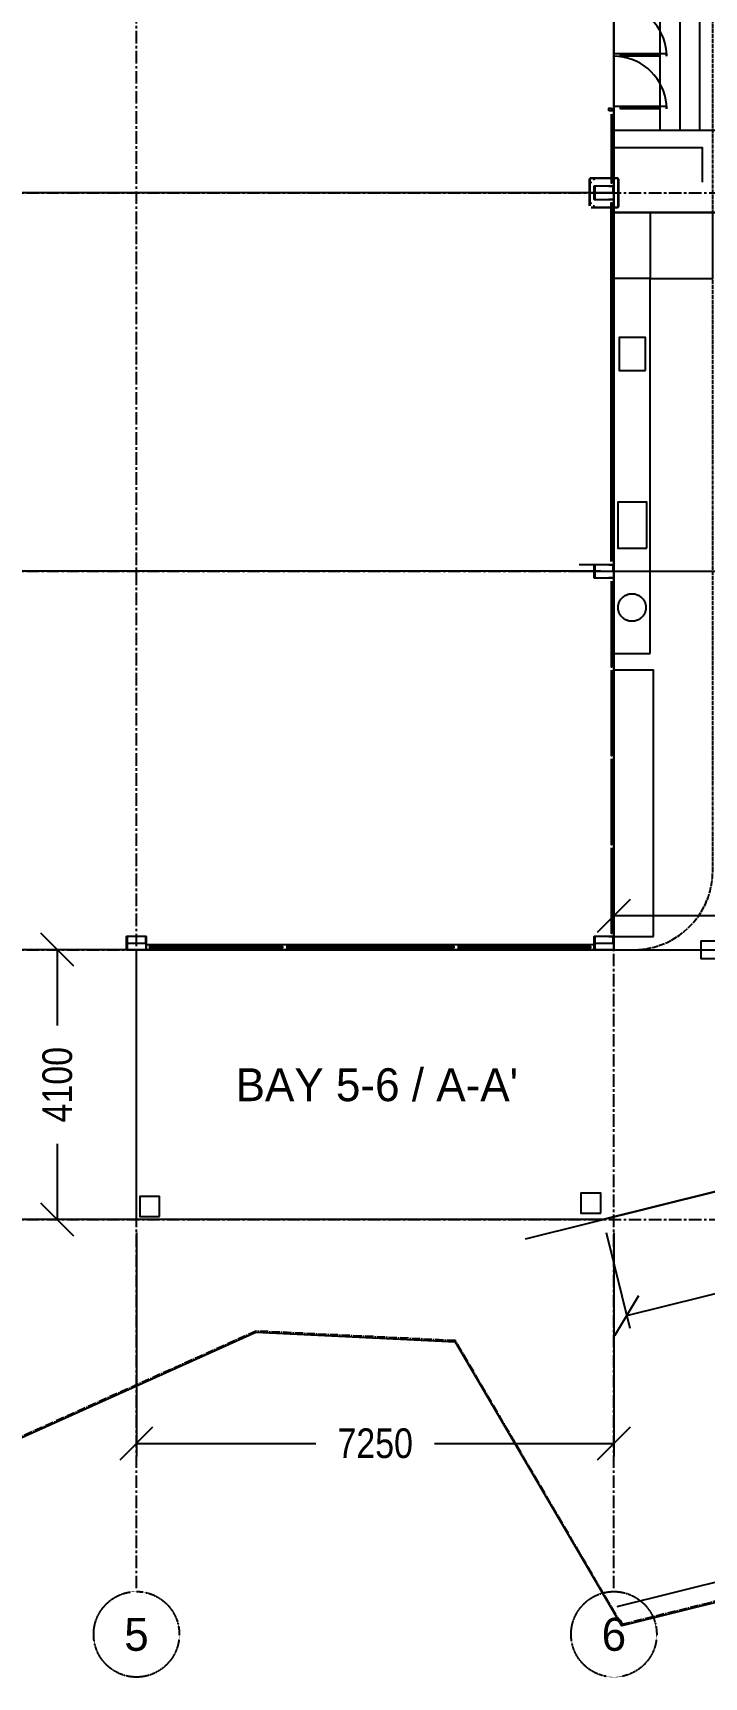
# Model space of a CAD drawing. Header units: millimetres. Extents: x -74219 to 26724, y -11313 to 45223.
# Drawn here: x -8823 to 1370, y -6950 to 18030 of the extents above; entities that cross this region are included whole.
import ezdxf
from ezdxf.enums import TextEntityAlignment as Align

# ---------------------------------------------------------------- set-up
doc = ezdxf.new("R2010")
doc.units = ezdxf.units.MM
for name, pattern in [('CENTER', [5.08, 3.175, -0.635, 0.635, -0.635]), ('DASHDOT', [3.556, 2.54, -0.508, 0, -0.508]), ('DASHED', [1.524, 1.27, -0.254])]:
    doc.linetypes.add(name, pattern=pattern)
for name, color, linetype in [('SMK-ABOVE', 5, 'DASHED'), ('SMK-BLDG', 7, 'CONTINUOUS'), ('SMK-CONTEXT', 8, 'CONTINUOUS'), ('SMK-DIMS', 7, 'CONTINUOUS'), ('SMK-DOOR', 7, 'CONTINUOUS'), ('SMK-EXIST', 30, 'CONTINUOUS'), ('SMK-GLAZ', 5, 'CONTINUOUS'), ('SMK-GRID', 8, 'CENTER'), ('SMK-LOT', 1, 'DASHDOT'), ('SMK-R12-BAR', 40, 'Continuous'), ('SMK-R12-PHOTO', 5, 'Continuous'), ('SMK-R12-ROOF', 34, 'Continuous'), ('SMK-R12-SERV', 4, 'Continuous'), ('SMK-R12-STEPS', 8, 'Continuous'), ('SMK-STEPS', 30, 'CONTINUOUS'), ('SMK-TEXT', 7, 'CONTINUOUS'), ('SMK-ZONE', 3, 'CONTINUOUS')]:
    doc.layers.add(name, color=color, linetype=linetype)
doc.styles.add('OpenSansCondensed-Light', font='OpenSansCondensed-Light.ttf')
doc.dimstyles.new('SMK200', dxfattribs={"dimtxt": 450, "dimasz": 300, "dimexe": 200, "dimexo": 200, "dimgap": 100, "dimtad": 1, "dimdec": 0, "dimtsz": 250, "dimcen": 2.5, "dimazin": 3, "dimtfac": 1, "dimtmove": 0, "dimatfit": 3})

# ---------------------------------------------------------------- blocks, each defined once
blk = doc.blocks.new('_OBLIQUE')
at = {"color": 0, "linetype": 'BYBLOCK'}
blk.add_line((-0.5, -0.5), (0.5, 0.5), dxfattribs=at)
blk = doc.blocks.new('*D1')
for p, q in [((-200, 4100), (-10800, 4100)), ((-10600, 2950), (-10600, 4100)), ((-10600, 0), (-10600, 1150)), ((-200, 0), (-10800, 0))]:
    blk.add_line(p, q)
at = {"layer": 'Defpoints'}
for p in [(0, 4100), (-10600, 0), (0, 0)]:
    blk.add_point(p, dxfattribs=at)
at = {"layer": 'SMK-DIMS', "xscale": 500, "yscale": 500, "rotation": 90}
for p in [(-10600, 4100), (-10600, 0)]:
    blk.add_blockref('_OBLIQUE', p, dxfattribs=at)
at = {"layer": 'SMK-DIMS', "insert": (-10600, 2050), "char_height": 450, "attachment_point": 5, "rotation": 90, "style": 'OpenSansCondensed-Light'}
blk.add_mtext('4100', dxfattribs=at)
blk = doc.blocks.new('*D2')
for p, q in [((-200, 9850), (-10800, 9850)), ((-10600, 7875), (-10600, 9850)), ((-10600, 4100), (-10600, 6075)), ((-200, 4100), (-10800, 4100))]:
    blk.add_line(p, q)
at = {"layer": 'Defpoints'}
for p in [(0, 9850), (-10600, 4100), (0, 4100)]:
    blk.add_point(p, dxfattribs=at)
at = {"layer": 'SMK-DIMS', "xscale": 500, "yscale": 500, "rotation": 90}
for p in [(-10600, 9850), (-10600, 4100)]:
    blk.add_blockref('_OBLIQUE', p, dxfattribs=at)
at = {"layer": 'SMK-DIMS', "insert": (-10600, 6975), "char_height": 450, "attachment_point": 5, "rotation": 90, "style": 'OpenSansCondensed-Light'}
blk.add_mtext('5750', dxfattribs=at)
blk = doc.blocks.new('*D3')
for p, q in [((-200, 15600), (-10800, 15600)), ((-10600, 13625), (-10600, 15600)), ((-10600, 9850), (-10600, 11825)), ((-200, 9850), (-10800, 9850))]:
    blk.add_line(p, q)
at = {"layer": 'Defpoints'}
for p in [(0, 15600), (-10600, 9850), (0, 9850)]:
    blk.add_point(p, dxfattribs=at)
at = {"layer": 'SMK-DIMS', "xscale": 500, "yscale": 500, "rotation": 90}
for p in [(-10600, 15600), (-10600, 9850)]:
    blk.add_blockref('_OBLIQUE', p, dxfattribs=at)
at = {"layer": 'SMK-DIMS', "insert": (-10600, 12725), "char_height": 450, "attachment_point": 5, "rotation": 90, "style": 'OpenSansCondensed-Light'}
blk.add_mtext('5750', dxfattribs=at)
blk = doc.blocks.new('*D4')
for p, q in [((-200, 21350), (-10800, 21350)), ((-10600, 19375), (-10600, 21350)), ((-10600, 15600), (-10600, 17575)), ((-200, 15600), (-10800, 15600))]:
    blk.add_line(p, q)
at = {"layer": 'Defpoints'}
for p in [(0, 21350), (-10600, 15600), (0, 15600)]:
    blk.add_point(p, dxfattribs=at)
at = {"layer": 'SMK-DIMS', "xscale": 500, "yscale": 500, "rotation": 90}
for p in [(-10600, 21350), (-10600, 15600)]:
    blk.add_blockref('_OBLIQUE', p, dxfattribs=at)
at = {"layer": 'SMK-DIMS', "insert": (-10600, 18475), "char_height": 450, "attachment_point": 5, "rotation": 90, "style": 'OpenSansCondensed-Light'}
blk.add_mtext('5750', dxfattribs=at)
blk = doc.blocks.new('*D9')
for p, q in [((-200, 42340.2), (-12100, 42340.2)), ((-11900, 22295.1), (-11900, 42340.2)), ((-11900, 0), (-11900, 20045.1)), ((-200, 0), (-12100, 0))]:
    blk.add_line(p, q)
at = {"layer": 'Defpoints'}
for p in [(0, 42340.2), (-11900, 0), (0, 0)]:
    blk.add_point(p, dxfattribs=at)
at = {"layer": 'SMK-DIMS', "xscale": 500, "yscale": 500, "rotation": 90}
for p in [(-11900, 42340.2), (-11900, 0)]:
    blk.add_blockref('_OBLIQUE', p, dxfattribs=at)
at = {"layer": 'SMK-DIMS', "insert": (-11900, 21170.1), "char_height": 450, "attachment_point": 5, "rotation": 90, "style": 'OpenSansCondensed-Light'}
blk.add_mtext('42340', dxfattribs=at)
blk = doc.blocks.new('*D12')
for p, q in [((0, 4300), (0, 4820)), ((13389, 4300), (13389, 4820)), ((0, 4620), (5569.5, 4620)), ((7819.5, 4620), (13389, 4620))]:
    blk.add_line(p, q)
at = {"layer": 'Defpoints'}
for p in [(0, 4620), (0, 4100), (13389, 4100)]:
    blk.add_point(p, dxfattribs=at)
at = {"layer": 'SMK-DIMS', "xscale": 500, "yscale": 500}
for p in [(0, 4620), (13389, 4620)]:
    blk.add_blockref('_OBLIQUE', p, dxfattribs=at)
at = {"layer": 'SMK-DIMS', "insert": (6694.5, 4620), "char_height": 450, "attachment_point": 5, "style": 'OpenSansCondensed-Light'}
blk.add_mtext('13389', dxfattribs=at)
blk = doc.blocks.new('*D15')
for p, q in [((13507, 3195), (13869, 1739)), ((8099, 510), (13821, 1934)), ((-119, -194), (243, -1650)), ((195, -1456), (5916, -33))]:
    blk.add_line(p, q)
at = {"layer": 'Defpoints'}
for p in [(13459, 3389), (-168, 0), (195, -1456)]:
    blk.add_point(p, dxfattribs=at)
at = {"layer": 'SMK-DIMS', "xscale": 500, "yscale": 500, "rotation": 13.967659105858573}
for p in [(13821, 1934), (195, -1456)]:
    blk.add_blockref('_OBLIQUE', p, dxfattribs=at)
at = {"layer": 'SMK-DIMS', "insert": (7008, 239), "char_height": 450, "attachment_point": 5, "rotation": 13.9677, "style": 'OpenSansCondensed-Light'}
blk.add_mtext('14041', dxfattribs=at)
blk = doc.blocks.new('*D16')
for p, q in [((-7250, -200), (-7250, -3600)), ((0, -200), (0, -3600)), ((-7250, -3400), (-4525, -3400)), ((-2725, -3400), (0, -3400))]:
    blk.add_line(p, q)
at = {"layer": 'Defpoints'}
for p in [(-7250, 0), (0, 0), (-7250, -3400)]:
    blk.add_point(p, dxfattribs=at)
at = {"layer": 'SMK-DIMS', "xscale": 500, "yscale": 500}
for p in [(-7250, -3400), (0, -3400)]:
    blk.add_blockref('_OBLIQUE', p, dxfattribs=at)
at = {"layer": 'SMK-DIMS', "insert": (-3625, -3400), "char_height": 450, "attachment_point": 5, "style": 'OpenSansCondensed-Light'}
blk.add_mtext('7250', dxfattribs=at)
blk = doc.blocks.new('*D17')
for p, q in [((-7450, 4100), (-8650, 4100)), ((-8450, 2950), (-8450, 4100)), ((-8450, 0), (-8450, 1150)), ((-7450, 0), (-8650, 0))]:
    blk.add_line(p, q)
at = {"layer": 'Defpoints'}
for p in [(-7250, 4100), (-8450, 0), (-7250, 0)]:
    blk.add_point(p, dxfattribs=at)
at = {"layer": 'SMK-DIMS', "xscale": 500, "yscale": 500, "rotation": 90}
for p in [(-8450, 4100), (-8450, 0)]:
    blk.add_blockref('_OBLIQUE', p, dxfattribs=at)
at = {"layer": 'SMK-DIMS', "insert": (-8450, 2050), "char_height": 450, "attachment_point": 5, "rotation": 90, "style": 'OpenSansCondensed-Light'}
blk.add_mtext('4100', dxfattribs=at)

msp = doc.modelspace()

# ---------------------------------------------------------------- linework, layer by layer
at = {"layer": 'SMK-ABOVE', "ltscale": 50}
msp.add_lwpolyline([(-0.4, 4100.3), (301.6, 4100.3), (406.2, 4104.8), (510, 4118.5), (612.2, 4141.2), (712, 4172.7), (808.7, 4212.7), (901.6, 4261.1), (989.9, 4317.3), (1072.9, 4381), (1150.1, 4451.8), (1220.8, 4528.9), (1284.6, 4612), (1340.8, 4700.3), (1389.2, 4793.1), (1429.2, 4889.9), (1460.7, 4989.7), (1483.4, 5091.9), (1497, 5195.7), (1501.6, 5300.3), (1501.6, 30800.3)], dxfattribs=at)
at = {"layer": 'SMK-BLDG'}
for points in [[(-0.4, 32000), (-0.4, 4100)], [(-75.4, 15700), (-0.4, 15700), (-0.4, 16845), (-75.4, 16845)], [(-300.4, 15499.8), (-0.4, 15499.8), (-0.4, 15699.8), (-300.4, 15699.8)], [(-75.4, 9949.8), (-0.4, 9949.8), (-0.4, 15499.8), (-75.4, 15499.8)], [(-525.4, 9850), (-300.4, 9850), (-300.4, 9950), (-525.4, 9950)], [(-300.4, 9749.8), (-0.4, 9749.8), (-0.4, 9949.8), (-300.4, 9949.8)], [(-75.4, 4300), (-0.4, 4300), (-0.4, 9749.8), (-75.4, 9749.8)], [(-7400.4, 4099.8), (-7100.4, 4099.8), (-7100.4, 4299.8), (-7400.4, 4299.8)], [(-300.4, 4099.8), (-0.4, 4099.8), (-0.4, 4299.8), (-300.4, 4299.8)], [(-7100.4, 4099.8), (-300.4, 4099.8), (-300.4, 4175), (-7100.4, 4175)], [(-0.4, 4100), (-7100.4, 4100)]]:
    msp.add_lwpolyline(points, dxfattribs=at)
at = {"layer": 'SMK-CONTEXT'}
for points in [[(-1343.8, -292.6), (10301.4, 2603.9), (11691.7, -2985.7), (46.5, -5882.3)], [(14058.1, -2706.3), (119, -6173.4), (-2407.7, -1858.8), (-5435.2, -1714.9), (-9136.8, -3381.7), (-21774, -6424.1)]]:
    msp.add_lwpolyline(points, dxfattribs=at)
at = {"layer": 'SMK-DOOR'}
for points in [[(799.6, 17675), (796.5, 17744.7), (787.4, 17813.9), (772.3, 17882.1), (751.3, 17948.6), (724.6, 18013.1), (692.4, 18075), (654.9, 18133.9), (612.4, 18189.3), (565.3, 18240.7), (513.8, 18287.9), (458.4, 18330.3), (399.6, 18367.8), (337.7, 18400.1), (273.2, 18426.8), (206.6, 18447.8), (138.5, 18462.9), (69.3, 18472), (-0.4, 18475)], [(-0.4, 17675), (-0.4, 17715), (799.6, 17715), (799.6, 17675)], [(799.6, 16875), (796.5, 16944.7), (787.4, 17013.9), (772.3, 17082.1), (751.3, 17148.6), (724.6, 17213.1), (692.4, 17275), (654.9, 17333.9), (612.4, 17389.3), (565.3, 17440.7), (513.8, 17487.9), (458.4, 17530.3), (399.6, 17567.8), (337.7, 17600.1), (273.2, 17626.8), (206.6, 17647.8), (138.5, 17662.9), (69.3, 17672), (-0.4, 17675)], [(699.6, 17715), (699.6, 17675), (99.6, 17675), (99.6, 17715)], [(99.6, 17695), (699.6, 17695)], [(-75.4, 16845), (-75.4, 16885), (-40.4, 16885), (-40.4, 16875), (-0.4, 16875), (-0.4, 16845)], [(-0.4, 16875), (-0.4, 16915), (799.6, 16915), (799.6, 16875)], [(699.6, 16915), (699.6, 16875), (99.6, 16875), (99.6, 16915)], [(99.6, 16895), (699.6, 16895)]]:
    msp.add_lwpolyline(points, dxfattribs=at)
at = {"layer": 'SMK-EXIST'}
for points in [[(-0.4, 15499.8), (-0.4, 16549.8), (1599.6, 16549.8), (1599.6, 15499.8)], [(-0.4, 15759.8), (-0.4, 16289.8), (1339.6, 16289.8), (1339.6, 15759.8)]]:
    msp.add_lwpolyline(points, dxfattribs=at)
at = {"layer": 'SMK-GLAZ'}
for points in [[(-42.9, 16795), (-42.9, 15750), (-32.9, 15750), (-32.9, 16795)], [(-345.4, 15374.8), (44.6, 15374.8), (47.2, 15374.9), (49.8, 15375.3), (52.4, 15375.8), (54.8, 15376.6), (57.3, 15377.6), (59.6, 15378.8), (61.8, 15380.2), (63.9, 15381.8), (65.8, 15383.6), (67.6, 15385.5), (69.2, 15387.6), (70.6, 15389.8), (71.8, 15392.1), (72.8, 15394.5), (73.6, 15397), (74.1, 15399.6), (74.5, 15402.2), (74.6, 15404.8), (74.6, 15794.8), (74.5, 15797.4), (74.1, 15800), (73.6, 15802.6), (72.8, 15805.1), (71.8, 15807.5), (70.6, 15809.8), (69.2, 15812), (67.6, 15814.1), (65.8, 15816), (63.9, 15817.8), (61.8, 15819.4), (59.6, 15820.8), (57.3, 15822), (54.8, 15823), (52.4, 15823.8), (49.8, 15824.3), (47.2, 15824.7), (44.6, 15824.8), (-345.4, 15824.8), (-348, 15824.7), (-350.6, 15824.3), (-353.2, 15823.8), (-355.7, 15823), (-358.1, 15822), (-360.4, 15820.8), (-362.6, 15819.4), (-364.7, 15817.8), (-366.6, 15816), (-368.4, 15814.1), (-370, 15812), (-371.4, 15809.8), (-372.6, 15807.5), (-373.6, 15805.1), (-374.4, 15802.6), (-375, 15800), (-375.3, 15797.4), (-375.4, 15794.8), (-375.4, 15404.8)], [(-345.4, 15382.8), (44.6, 15382.8), (46.5, 15382.9), (48.4, 15383.1), (50.3, 15383.6), (52.1, 15384.1), (53.9, 15384.9), (55.6, 15385.8), (57.2, 15386.8), (58.7, 15388), (60.1, 15389.2), (61.4, 15390.7), (62.6, 15392.2), (63.6, 15393.8), (64.5, 15395.5), (65.3, 15397.3), (65.8, 15399.1), (66.3, 15401), (66.5, 15402.9), (66.6, 15404.8), (66.6, 15794.8), (66.5, 15796.7), (66.3, 15798.6), (65.8, 15800.5), (65.3, 15802.3), (64.5, 15804.1), (63.6, 15805.8), (62.6, 15807.4), (61.4, 15808.9), (60.1, 15810.4), (58.7, 15811.7), (57.2, 15812.8), (55.6, 15813.9), (53.9, 15814.7), (52.1, 15815.5), (50.3, 15816.1), (48.4, 15816.5), (46.5, 15816.7), (44.6, 15816.8), (-345.4, 15816.8), (-347.3, 15816.7), (-349.2, 15816.5), (-351.1, 15816.1), (-352.9, 15815.5), (-354.7, 15814.7), (-356.4, 15813.9), (-358, 15812.8), (-359.6, 15811.7), (-361, 15810.4), (-362.3, 15808.9), (-363.4, 15807.4), (-364.5, 15805.8), (-365.4, 15804.1), (-366.1, 15802.3), (-366.7, 15800.5), (-367.1, 15798.6), (-367.3, 15796.7), (-367.4, 15794.8), (-367.4, 15404.8)], [(-364.4, 15763.9), (-350.4, 15763.9), (-350.4, 15749.9), (-364.4, 15749.9)], [(-314.4, 15816.8), (-300.4, 15816.8), (-300.4, 15802.8), (-314.4, 15802.8)], [(-250.4, 15816.8), (-250.4, 15824.8)], [(-250.4, 15816.8), (-250.4, 15824.8)], [(-247.4, 15816.8), (-247.4, 15824.8)], [(-247.4, 15816.8), (-247.4, 15824.8)], [(-53.4, 15816.8), (-53.4, 15824.8)], [(-53.4, 15816.8), (-53.4, 15824.8)], [(-50.4, 15816.8), (-50.4, 15824.8)], [(-50.4, 15816.8), (-50.4, 15824.8)], [(13.6, 15816.8), (-0.4, 15816.8), (-0.4, 15802.8), (13.6, 15802.8)], [(49.6, 15763.9), (63.6, 15763.9), (63.6, 15749.9), (49.6, 15749.9)], [(-9.4, 15596.8), (-291.4, 15596.8), (-291.4, 15499.8), (-300.4, 15499.8), (-300.4, 15699.8), (-291.4, 15699.8), (-291.4, 15602.8), (-9.4, 15602.8), (-9.4, 15699.8), (-0.4, 15699.8), (-0.4, 15499.8), (-9.4, 15499.8)], [(66.6, 15699.8), (74.6, 15699.8)], [(66.6, 15696.8), (74.6, 15696.8)], [(66.6, 15502.8), (74.6, 15502.8)], [(66.6, 15499.8), (74.6, 15499.8)], [(-364.4, 15449.8), (-350.4, 15449.8), (-350.4, 15435.8), (-364.4, 15435.8)], [(-314.4, 15382.9), (-300.4, 15382.9), (-300.4, 15396.9), (-314.4, 15396.9)], [(-250.4, 15382.8), (-250.4, 15374.8)], [(-250.4, 15382.8), (-250.4, 15374.8)], [(-247.4, 15382.8), (-247.4, 15374.8)], [(-247.4, 15382.8), (-247.4, 15374.8)], [(-53.4, 15382.8), (-53.4, 15374.8)], [(-53.4, 15382.8), (-53.4, 15374.8)], [(-50.4, 15382.8), (-50.4, 15374.8)], [(-50.4, 15382.8), (-50.4, 15374.8)], [(-42.9, 9999.8), (-42.9, 15450), (-32.9, 15450), (-32.9, 9999.8)], [(13.6, 15382.9), (-0.4, 15382.9), (-0.4, 15396.9), (13.6, 15396.9)], [(49.6, 15449.8), (63.6, 15449.8), (63.6, 15435.8), (49.6, 15435.8)], [(-0.4, 12700), (-0.4, 9780)], [(-9.4, 9846.8), (-291.4, 9846.8), (-291.4, 9749.8), (-300.4, 9749.8), (-300.4, 9949.8), (-291.4, 9949.8), (-291.4, 9852.8), (-9.4, 9852.8), (-9.4, 9949.8), (-0.4, 9949.8), (-0.4, 9749.8), (-9.4, 9749.8)], [(-42.9, 9700), (-42.9, 8400), (-32.9, 8400), (-32.9, 9700)], [(-42.9, 8350), (-42.9, 7050), (-32.9, 7050), (-32.9, 8350)], [(-42.9, 7000), (-42.9, 5700), (-32.9, 5700), (-32.9, 7000)], [(-42.9, 5650), (-42.9, 4350), (-32.9, 4350), (-32.9, 5650)], [(-7109.4, 4196.8), (-7391.4, 4196.8), (-7391.4, 4099.8), (-7400.4, 4099.8), (-7400.4, 4299.8), (-7391.4, 4299.8), (-7391.4, 4202.8), (-7109.4, 4202.8), (-7109.4, 4299.8), (-7100.4, 4299.8), (-7100.4, 4099.8), (-7109.4, 4099.8)], [(-9.4, 4196.8), (-291.4, 4196.8), (-291.4, 4099.8), (-300.4, 4099.8), (-300.4, 4299.8), (-291.4, 4299.8), (-291.4, 4202.8), (-9.4, 4202.8), (-9.4, 4299.8), (-0.4, 4299.8), (-0.4, 4099.8), (-9.4, 4099.8)], [(-7060.4, 4132.5), (-5025.4, 4132.5), (-5025.4, 4142.5), (-7060.4, 4142.5)], [(-4975.4, 4132.5), (-2425.4, 4132.5), (-2425.4, 4142.5), (-4975.4, 4142.5)], [(-2375.4, 4132.5), (-350.4, 4132.5), (-350.4, 4142.5), (-2375.4, 4142.5)]]:
    msp.add_lwpolyline(points, dxfattribs=at)
at = {"layer": 'SMK-GRID', "ltscale": 60}
for p, q in [((-7250, -5600), (-7250, 44200)), ((0, -5600), (0, 44200)), ((-14100, 15600), (15500, 15600)), ((-14100, 9850), (15500, 9850)), ((-14100, 4100), (15500, 4100)), ((-14100, 0), (15500, 0))]:
    msp.add_line(p, q, dxfattribs=at)
at = {"layer": 'SMK-GRID'}
for centre in [(-7250, -6300), (0, -6300)]:
    msp.add_circle(centre, 650, dxfattribs=at)
at = {"layer": 'SMK-LOT', "ltscale": 50}
msp.add_lwpolyline([(-74219, 45222.9), (9656.2, 41965.1), (14057.3, -2684.6), (118.1, -6151.6), (-2408.5, -1837), (-5432.8, -1692.1), (-9138.8, -3360.4)], dxfattribs=at)
at = {"layer": 'SMK-R12-BAR'}
for points in [[(550, 8600), (550, 14300), (0, 14300), (0, 8600)], [(480, 12900), (480, 13400), (80, 13400), (80, 12900)], [(500, 10200), (500, 10900), (60, 10900), (60, 10200)], [(485, 9300), (484.7, 9289.7), (484, 9279.4), (482.7, 9269.2), (481, 9259), (478.7, 9249), (476, 9239), (472.7, 9229.3), (469, 9219.6), (464.8, 9210.2), (460.2, 9201), (455.1, 9192), (449.6, 9183.3), (443.7, 9174.9), (437.3, 9166.8), (430.6, 9159), (423.5, 9151.5), (416, 9144.4), (408.2, 9137.7), (400.1, 9131.3), (391.7, 9125.4), (383, 9119.9), (374, 9114.8), (364.8, 9110.2), (355.4, 9106), (345.7, 9102.3), (336, 9099), (326, 9096.3), (316, 9094), (305.8, 9092.3), (295.6, 9091), (285.3, 9090.3), (275, 9090), (264.7, 9090.3), (254.4, 9091), (244.2, 9092.3), (234, 9094), (224, 9096.3), (214, 9099), (204.3, 9102.3), (194.6, 9106), (185.2, 9110.2), (176, 9114.8), (167, 9119.9), (158.3, 9125.4), (149.9, 9131.3), (141.8, 9137.7), (134, 9144.4), (126.5, 9151.5), (119.4, 9159), (112.7, 9166.8), (106.3, 9174.9), (100.4, 9183.3), (94.9, 9192), (89.8, 9201), (85.2, 9210.2), (81, 9219.6), (77.3, 9229.3), (74, 9239), (71.3, 9249), (69, 9259), (67.3, 9269.2), (66, 9279.4), (65.3, 9289.7), (65, 9300), (65.3, 9310.3), (66, 9320.6), (67.3, 9330.8), (69, 9341), (71.3, 9351), (74, 9361), (77.3, 9370.7), (81, 9380.4), (85.2, 9389.8), (89.8, 9399), (94.9, 9408), (100.4, 9416.7), (106.3, 9425.1), (112.7, 9433.2), (119.4, 9441), (126.5, 9448.5), (134, 9455.6), (141.8, 9462.3), (149.9, 9468.7), (158.3, 9474.6), (167, 9480.1), (176, 9485.2), (185.2, 9489.8), (194.6, 9494), (204.3, 9497.7), (214, 9501), (224, 9503.7), (234, 9506), (244.2, 9507.7), (254.4, 9509), (264.7, 9509.7), (275, 9510), (285.3, 9509.7), (295.6, 9509), (305.8, 9507.7), (316, 9506), (326, 9503.7), (336, 9501), (345.7, 9497.7), (355.4, 9494), (364.8, 9489.8), (374, 9485.2), (383, 9480.1), (391.7, 9474.6), (400.1, 9468.7), (408.2, 9462.3), (416, 9455.6), (423.5, 9448.5), (430.6, 9441), (437.3, 9433.2), (443.7, 9425.1), (449.6, 9416.7), (455.1, 9408), (460.2, 9399), (464.8, 9389.8), (469, 9380.4), (472.7, 9370.7), (476, 9361), (478.7, 9351), (481, 9341), (482.7, 9330.8), (484, 9320.6), (484.7, 9310.3)]]:
    msp.add_lwpolyline(points, close=True, dxfattribs=at)
at = {"layer": 'SMK-R12-PHOTO'}
msp.add_lwpolyline([(1580, 3970), (1580, 4230), (1320, 4230), (1320, 3970)], close=True, dxfattribs=at)
at = {"layer": 'SMK-R12-ROOF'}
for p, q in [((0, 15300), (11534.6, 15300)), ((0, 9850), (12071.8, 9850)), ((0, 4100), (12638.5, 4100))]:
    msp.add_line(p, q, dxfattribs=at)
for points in [[(-6900, 50), (-6900, 350), (-7200, 350), (-7200, 50)], [(-200, 100), (-200, 400), (-500, 400), (-500, 100)]]:
    msp.add_lwpolyline(points, close=True, dxfattribs=at)
at = {"layer": 'SMK-R12-SERV'}
msp.add_lwpolyline([(600, 4300), (600, 8350), (0, 8350), (0, 4300)], close=True, dxfattribs=at)
at = {"layer": 'SMK-R12-STEPS'}
for points in [[(3300, 28500), (3300, 15300), (0, 15300), (0, 28500), (0, 30900), (2400, 30900), (2400, 28500)], [(1500, 14300), (1500, 15300), (550, 15300), (550, 14300)]]:
    msp.add_lwpolyline(points, close=True, dxfattribs=at)
at = {"layer": 'SMK-STEPS'}
for points in [[(699.6, 21249.8), (699.6, 16549.8)], [(999.6, 21249.8), (999.6, 16549.8)], [(1299.6, 21249.8), (1299.6, 16549.8)]]:
    msp.add_lwpolyline(points, dxfattribs=at)
at = {"layer": 'SMK-ZONE'}
msp.add_lwpolyline([(0, 42340.2), (9656.2, 41965.1), (13458.6, 3389.2), (-167.5, 0), (-7250, 0), (-7250, 4100), (0, 4100)], close=True, dxfattribs=at)

# ---------------------------------------------------------------- texts
at = {"layer": 'SMK-GRID'}
for s, p in [('5', (-7250, -6300)), ('6', (0, -6300))]:
    msp.add_text(s, height=500, dxfattribs=at).set_placement(p, align=Align.MIDDLE_CENTER)
at = {"layer": 'SMK-TEXT'}
msp.add_text("BAY 5-6 / A-A'", height=500, dxfattribs=at).set_placement((-3600, 2050), align=Align.MIDDLE_CENTER)

# ---------------------------------------------------------------- dimensions: what is measured, and where the dimension line sits
at = {"layer": 'SMK-DIMS'}
for base, p1, p2, angle, picture, middle in [((-11900, 0), (0, 0), (0, 42340.2), 90, '*D9', (-11900, 21170.1)), ((-10600, 15600), (0, 15600), (0, 21350), 90, '*D4', (-10600, 18475)), ((-10600, 9850), (0, 9850), (0, 15600), 90, '*D3', (-10600, 12725)), ((-10600, 4100), (0, 4100), (0, 9850), 90, '*D2', (-10600, 6975)), ((-10600, 0), (0, 0), (0, 4100), 90, '*D1', (-10600, 2050)), ((-8450, 0), (-7250, 0), (-7250, 4100), 90, '*D17', (-8450, 2050)), ((194.6, -1455.6), (-167.5, 0), (13458.6, 3389.2), 13.96766, '*D15', (7007.6, 239))]:
    dim = msp.add_linear_dim(base=base, p1=p1, p2=p2, angle=angle, dimstyle='SMK200', dxfattribs=at)
    dim.commit()
    dim.dimension.update_dxf_attribs({"geometry": picture, "text_midpoint": middle})
for base, p1, p2, picture, middle in [((0, 4620), (0, 4100), (13389, 4100), '*D12', (6694.5, 4620)), ((-7250, -3400), (-7250, 0), (0, 0), '*D16', (-3625, -3400))]:
    dim = msp.add_linear_dim(base=base, p1=p1, p2=p2, dimstyle='SMK200', dxfattribs=at)
    dim.commit()
    dim.dimension.update_dxf_attribs({"geometry": picture, "text_midpoint": middle})

doc.saveas('drawing.dxf')
